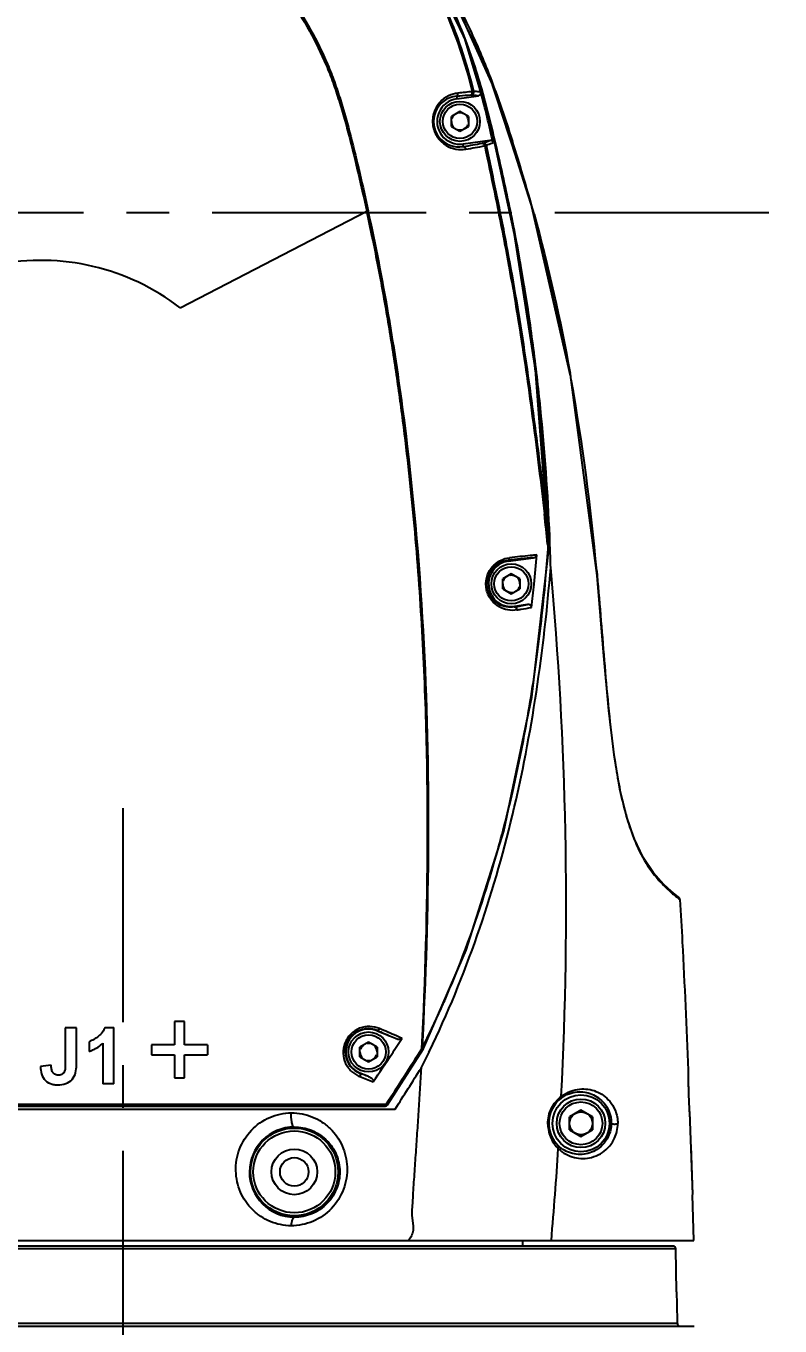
# Model space of a CAD drawing. Header units: millimetres. Extents: x 5828 to 6704, y 123 to 421.
# Drawn here: x 6577.3 to 6583.9, y 325.2 to 336.59 of the extents above; entities that cross this region are included whole.
import ezdxf

# ---------------------------------------------------------------- set-up
doc = ezdxf.new("R2010")
doc.units = ezdxf.units.MM
doc.linetypes.add('CENTER', pattern=[0.6, 0.375, -0.075, 0.075, -0.075])
for name, color, linetype in [('中心线', 7, 'Continuous'), ('外形图', 7, 'Continuous'), ('尺寸标注', 7, 'Continuous'), ('运动范围', 7, 'Continuous')]:
    doc.layers.add(name, color=color, linetype=linetype)
doc.styles.add('微软雅黑', font='msyh.ttc', dxfattribs={"height": 1.5})
doc.dimstyles.new('尺寸标注_1_20比例', dxfattribs={"dimtxt": 1.5, "dimasz": 1.25, "dimexe": 0.5, "dimexo": 0.4, "dimgap": 0.5, "dimtad": 1, "dimdec": 1, "dimlfac": 20, "dimdsep": 46, "dimtxsty": '微软雅黑', "dimcen": 0.09, "dimadec": 0, "dimazin": 0, "dimtp": 0.01, "dimtm": 0.01, "dimtfac": 1, "dimtdec": 1, "dimtofl": 0, "dimtmove": 0, "dimatfit": 3, "dimfxl": 1, "dimtolj": 1, "dimarcsym": 0})

# ---------------------------------------------------------------- blocks, each defined once
blk = doc.blocks.new('*D810')
at = {"layer": 'Defpoints', "color": 0}
for p in [(6582.365, 362.953), (6583.807, 334.953), (6636.126, 334.953)]:
    blk.add_point(p, dxfattribs=at)
at = {"layer": '尺寸标注', "color": 0, "lineweight": -2}
for p, q in [((6582.765, 362.953), (6636.626, 362.953)), ((6636.126, 361.703), (6636.126, 336.203)), ((6584.207, 334.953), (6636.626, 334.953))]:
    blk.add_line(p, q, dxfattribs=at)
at = {"layer": '尺寸标注', "color": 0}
for points in [[(6636.335, 361.703), (6635.918, 361.703), (6636.126, 362.953)], [(6635.918, 336.203), (6636.335, 336.203), (6636.126, 334.953)]]:
    blk.add_solid(points, dxfattribs=at)
at = {"layer": '尺寸标注', "color": 0, "insert": (6634.851, 348.953), "char_height": 1.5, "attachment_point": 5, "rotation": 90, "style": '微软雅黑'}
blk.add_mtext('\\A1;560', dxfattribs=at)
blk = doc.blocks.new('*D811')
at = {"layer": 'Defpoints', "color": 0}
for p in [(6583.807, 334.953), (6583.602, 314.953), (6636.126, 314.953)]:
    blk.add_point(p, dxfattribs=at)
at = {"layer": '尺寸标注', "color": 0, "lineweight": -2}
for p, q in [((6584.207, 334.953), (6636.626, 334.953)), ((6636.126, 333.703), (6636.126, 316.203)), ((6584.002, 314.953), (6636.626, 314.953))]:
    blk.add_line(p, q, dxfattribs=at)
at = {"layer": '尺寸标注', "color": 0}
for points in [[(6636.335, 333.703), (6635.918, 333.703), (6636.126, 334.953)], [(6635.918, 316.203), (6636.335, 316.203), (6636.126, 314.953)]]:
    blk.add_solid(points, dxfattribs=at)
at = {"layer": '尺寸标注', "color": 0, "insert": (6634.851, 324.953), "char_height": 1.5, "attachment_point": 5, "rotation": 90, "style": '微软雅黑'}
blk.add_mtext('\\A1;400', dxfattribs=at)
blk = doc.blocks.new('*D814')
at = {"layer": 'Defpoints', "color": 0}
for p in [(6563.513, 334.953), (6578.153, 314.028), (6578.153, 288.704)]:
    blk.add_point(p, dxfattribs=at)
at = {"layer": '尺寸标注', "color": 0, "lineweight": -2}
for p, q in [((6563.513, 334.553), (6563.513, 288.204)), ((6578.153, 313.628), (6578.153, 288.204)), ((6564.763, 288.704), (6576.903, 288.704))]:
    blk.add_line(p, q, dxfattribs=at)
at = {"layer": '尺寸标注', "color": 0}
for points in [[(6564.763, 288.913), (6564.763, 288.496), (6563.513, 288.704)], [(6576.903, 288.496), (6576.903, 288.913), (6578.153, 288.704)]]:
    blk.add_solid(points, dxfattribs=at)
at = {"layer": '尺寸标注', "color": 0, "insert": (6570.833, 289.979), "char_height": 1.5, "attachment_point": 5, "style": '微软雅黑'}
blk.add_mtext('\\A1;292.8', dxfattribs=at)
blk = doc.blocks.new('*D817')
at = {"layer": 'Defpoints', "color": 0}
for p in [(6523.075, 334.953), (6578.153, 314.028), (6578.153, 284.046)]:
    blk.add_point(p, dxfattribs=at)
at = {"layer": '尺寸标注', "color": 0, "lineweight": -2}
for p, q in [((6523.075, 334.553), (6523.075, 283.546)), ((6578.153, 313.628), (6578.153, 283.546)), ((6524.325, 284.046), (6576.903, 284.046))]:
    blk.add_line(p, q, dxfattribs=at)
at = {"layer": '尺寸标注', "color": 0}
for points in [[(6524.325, 284.254), (6524.325, 283.838), (6523.075, 284.046)], [(6576.903, 283.838), (6576.903, 284.254), (6578.153, 284.046)]]:
    blk.add_solid(points, dxfattribs=at)
at = {"layer": '尺寸标注', "color": 0, "insert": (6550.614, 285.325), "char_height": 1.5, "attachment_point": 5, "style": '微软雅黑'}
blk.add_mtext('\\A1;1101.6', dxfattribs=at)
blk = doc.blocks.new('*D818')
at = {"layer": 'Defpoints', "color": 0}
for p in [(6630.73, 334.953), (6578.153, 314.028), (6630.73, 284.046)]:
    blk.add_point(p, dxfattribs=at)
at = {"layer": '尺寸标注', "color": 0, "lineweight": -2}
for p, q in [((6630.73, 334.553), (6630.73, 283.546)), ((6578.153, 313.628), (6578.153, 283.546)), ((6579.403, 284.046), (6629.48, 284.046))]:
    blk.add_line(p, q, dxfattribs=at)
at = {"layer": '尺寸标注', "color": 0}
for points in [[(6579.403, 284.254), (6579.403, 283.838), (6578.153, 284.046)], [(6629.48, 283.838), (6629.48, 284.254), (6630.73, 284.046)]]:
    blk.add_solid(points, dxfattribs=at)
at = {"layer": '尺寸标注', "color": 0, "insert": (6604.153, 285.325), "char_height": 1.5, "attachment_point": 5, "style": '微软雅黑'}
blk.add_mtext('\\A1;1051.6', dxfattribs=at)
blk = doc.blocks.new('*D825')
at = {"layer": 'Defpoints', "color": 0}
for p in [(6602.063, 334.953), (6578.153, 314.028), (6578.153, 288.704)]:
    blk.add_point(p, dxfattribs=at)
at = {"layer": '尺寸标注', "color": 0, "lineweight": -2}
for p, q in [((6602.063, 334.553), (6602.063, 288.204)), ((6578.153, 313.628), (6578.153, 288.204)), ((6600.813, 288.704), (6579.403, 288.704))]:
    blk.add_line(p, q, dxfattribs=at)
at = {"layer": '尺寸标注', "color": 0}
for points in [[(6579.403, 288.913), (6579.403, 288.496), (6578.153, 288.704)], [(6600.813, 288.496), (6600.813, 288.913), (6602.063, 288.704)]]:
    blk.add_solid(points, dxfattribs=at)
at = {"layer": '尺寸标注', "color": 0, "insert": (6590.108, 289.979), "char_height": 1.5, "attachment_point": 5, "style": '微软雅黑'}
blk.add_mtext('\\A1;478.2', dxfattribs=at)

msp = doc.modelspace()

# ---------------------------------------------------------------- linework, layer by layer
at = {"layer": '中心线', "linetype": 'CENTER', "ltscale": 5}
for p, q in [((6583.8074, 334.9526), (6570.0089, 334.9526)), ((6578.1526, 329.7375), (6578.1526, 314.0277))]:
    msp.add_line(p, q, dxfattribs=at)
at = {"layer": '外形图', "color": 7, "linetype": 'Continuous'}
for p, q in [((6581.0713, 335.9728), (6581.0745, 335.9507)), ((6581.0745, 335.9507), (6581.2649, 335.9777)), ((6581.1026, 335.8392), (6581.0276, 335.7959)), ((6581.0276, 335.7093), (6581.0276, 335.7959)), ((6581.1776, 335.7959), (6581.1026, 335.8392)), ((6581.1776, 335.7959), (6581.1776, 335.7093)), ((6581.0276, 335.7093), (6581.1026, 335.666)), ((6581.1026, 335.666), (6581.1776, 335.7093)), ((6581.3651, 335.5865), (6581.1307, 335.5546)), ((6578.6526, 334.1205), (6580.2867, 334.9669)), ((6581.8701, 332.0495), (6581.8749, 332.0069)), ((6581.8705, 332.0495), (6581.8749, 332.0069)), ((6581.8749, 332.0069), (6581.8808, 332.0065)), ((6581.8801, 332.0507), (6581.8814, 332.0508)), ((6581.8894, 332.0069), (6581.8873, 332.0511)), ((6581.8926, 332.007), (6581.891, 332.0512)), ((6581.5238, 331.9087), (6581.5249, 331.9007)), ((6581.5249, 331.9007), (6581.7472, 331.9317)), ((6581.5526, 331.7892), (6581.4776, 331.7459)), ((6581.6276, 331.7459), (6581.5526, 331.7892)), ((6582.2998, 331.8161), (6582.3042, 331.7766)), ((6582.3007, 331.8162), (6582.3042, 331.7766)), ((6582.3042, 331.7766), (6582.305, 331.7766)), ((6581.4776, 331.6593), (6581.4776, 331.7459)), ((6581.6276, 331.7459), (6581.6276, 331.6593)), ((6581.4776, 331.6593), (6581.5526, 331.616)), ((6581.5526, 331.616), (6581.6276, 331.6593)), ((6581.6936, 331.5204), (6581.5802, 331.5046)), ((6581.5802, 331.5046), (6581.5808, 331.5006)), ((6582.375, 330.9451), (6582.3584, 331.1338)), ((6582.8882, 329.0701), (6582.8869, 329.0714)), ((6582.8892, 329.0691), (6582.8892, 329.069)), ((6583.0181, 328.9581), (6583.0004, 328.9708)), ((6583.0229, 328.9428), (6583.0287, 328.9389)), ((6577.7452, 327.815), (6577.6462, 327.815)), ((6577.6462, 327.815), (6577.6462, 327.4975)), ((6577.7452, 327.5038), (6577.7452, 327.815)), ((6577.9947, 327.817), (6578.0711, 327.817)), ((6578.0711, 327.3232), (6578.0711, 327.817)), ((6578.6044, 327.8681), (6578.6044, 327.6657)), ((6578.6912, 327.8681), (6578.6044, 327.8681)), ((6578.6912, 327.6657), (6578.6912, 327.8681)), ((6580.3794, 327.7904), (6580.3783, 327.7877)), ((6577.8552, 327.6926), (6577.8552, 327.6071)), ((6577.9769, 327.6785), (6577.9769, 327.3235)), ((6580.3026, 327.6892), (6580.2276, 327.6459)), ((6580.3776, 327.6459), (6580.3026, 327.6892)), ((6580.3783, 327.7877), (6580.5378, 327.7225)), ((6578.6044, 327.6657), (6578.402, 327.6656)), ((6578.402, 327.6656), (6578.402, 327.5789)), ((6578.402, 327.5789), (6578.6044, 327.5789)), ((6578.6044, 327.5789), (6578.6044, 327.3765)), ((6578.8936, 327.6656), (6578.6912, 327.6657)), ((6578.6912, 327.3765), (6578.6912, 327.5789)), ((6578.6912, 327.5789), (6578.8936, 327.5789)), ((6578.8936, 327.6656), (6578.8936, 327.5789)), ((6580.2276, 327.5593), (6580.2276, 327.6459)), ((6580.3776, 327.6459), (6580.3776, 327.5593)), ((6580.469, 327.1389), (6580.7805, 327.6263)), ((6580.7695, 327.6332), (6580.7804, 327.6263)), ((6580.7742, 327.6377), (6580.7842, 327.6327)), ((6580.8289, 327.6036), (6580.8321, 327.6103)), ((6580.8321, 327.602), (6580.8354, 327.6087)), ((6577.5242, 327.4861), (6577.4306, 327.4753)), ((6580.2276, 327.5593), (6580.3026, 327.516)), ((6580.3026, 327.516), (6580.3776, 327.5593)), ((6578.6044, 327.3765), (6578.6912, 327.3765)), ((6580.2268, 327.4175), (6580.2264, 327.4163)), ((6580.3008, 327.3873), (6580.2268, 327.4175)), ((6578.0711, 327.3234), (6577.9769, 327.3234)), ((6575.4583, 327.1276), (6580.448, 327.1276)), ((6580.448, 327.1463), (6580.4577, 327.1463)), ((6580.4689, 327.1389), (6580.4577, 327.1463)), ((6575.402, 327.1026), (6580.5353, 327.1026)), ((6582.1626, 327.0931), (6582.0626, 327.0354)), ((6582.0626, 326.9199), (6582.0626, 327.0354)), ((6582.2626, 327.0354), (6582.1626, 327.0931)), ((6582.2626, 327.0354), (6582.2626, 326.9199)), ((6582.0626, 326.9199), (6582.1626, 326.8622)), ((6582.1626, 326.8622), (6582.2626, 326.9199)), ((6583.1168, 326.9927), (6583.1391, 326.3529)), ((6583.1244, 326.7803), (6583.1391, 326.3529)), ((6583.1516, 325.9525), (6583.1377, 326.3526)), ((6573.1526, 325.9521), (6583.1516, 325.9521)), ((6582.9924, 325.8781), (6573.3117, 325.8781)), ((6582.9674, 325.9026), (6573.3367, 325.9026)), ((6581.6526, 325.9026), (6581.6526, 325.9521)), ((6582.9989, 325.5026), (6582.9924, 325.8781)), ((6583.0013, 325.4139), (6583.0017, 325.4026)), ((6583.0017, 325.4026), (6583.0048, 325.2272)), ((6573.1521, 325.2026), (6583.153, 325.2026)), ((6573.3004, 325.2272), (6583.0048, 325.2272))]:
    msp.add_line(p, q, dxfattribs=at)
for points in [[(6582.3051, 331.7766), (6582.0705, 333.5321), (6581.7437, 334.9709), (6581.4058, 336.0374), (6581.034, 336.8622), (6580.5773, 337.5743), (6580.0859, 338.1385), (6579.5493, 338.5877), (6578.9472, 338.9501), (6578.2944, 339.2164), (6577.61, 339.3787), (6576.9077, 339.4333), (6576.2013, 339.3791), (6575.5151, 339.2179), (6574.866, 338.9543), (6574.2637, 338.5925), (6573.7226, 338.1409), (6573.259, 337.6133), (6572.8845, 337.0236), (6572.6057, 336.3832), (6572.4293, 335.7085), (6572.3598, 335.0185)], [(6581.8814, 332.0508), (6581.7638, 333.5763), (6581.5812, 334.7634), (6581.3763, 335.7084), (6581.1453, 336.4792), (6580.8334, 337.1279), (6580.4369, 337.7118), (6579.9668, 338.2186), (6579.4314, 338.6428), (6578.8351, 338.9824), (6578.1933, 339.228), (6577.5238, 339.3731), (6576.8374, 339.4148), (6576.1482, 339.352), (6575.481, 339.187), (6574.8511, 338.9242), (6574.2661, 338.5672), (6573.7399, 338.1242), (6573.2883, 337.6082), (6572.9217, 337.0318), (6572.6464, 336.4048), (6572.4702, 335.7477), (6572.3965, 335.0737)], [(6582.0715, 333.5253), (6581.7162, 335.0686), (6581.3579, 336.1644), (6580.9839, 336.9518), (6580.7964, 337.2336)], [(6580.7842, 327.6327), (6581.1585, 328.4944), (6581.4874, 329.5364), (6581.7317, 330.7099), (6581.8808, 332.0065)], [(6581.8808, 332.0065), (6581.8816, 332.0443), (6581.8814, 332.0508)], [(6582.8892, 329.069), (6582.7984, 329.1704), (6582.7072, 329.3068), (6582.6281, 329.4732), (6582.5619, 329.6674), (6582.5039, 329.9044), (6582.4526, 330.2043), (6582.4064, 330.5942), (6582.3607, 331.1049), (6582.3049, 331.7766)], [(6583.0004, 328.9708), (6582.9522, 329.0102), (6582.8892, 329.0692)], [(6580.7805, 327.6263), (6580.7832, 327.6309), (6580.7842, 327.6328)]]:
    msp.add_lwpolyline(points, dxfattribs=at)
for centre, radius in [((6581.1026, 335.7526), 0.175), ((6581.1026, 335.7526), 0.15), ((6581.5526, 331.7026), 0.175), ((6581.5526, 331.7026), 0.15), ((6580.3026, 327.6026), 0.175), ((6580.3026, 327.6026), 0.15), ((6582.1626, 326.9776), 0.25), ((6582.1626, 326.9776), 0.2125), ((6582.1626, 326.9776), 0.1875), ((6582.1626, 326.9776), 0.1), ((6579.6526, 326.5526), 0.3838), ((6579.6526, 326.5526), 0.3589), ((6579.6526, 326.5526), 0.2), ((6579.6526, 326.5526), 0.125)]:
    msp.add_circle(centre, radius, dxfattribs=at)
for centre, radius, start, end in [((6585.8541, 291.6777), 44.5783, 95.97846, 96.14141), ((6581.0944, 335.7517), 0.2223, 95.97706, 279.85602), ((6581.1026, 335.7526), 0.2, 98.08263, 278.08551), ((6581.1026, 335.7526), 0.075, 120, 160.00237), ((6581.1026, 335.7526), 0.075, 60, 100.00237), ((6581.1026, 335.7526), 0.075, 0, 40.00237), ((6581.1026, 335.7526), 0.075, 180, 220.00237), ((6581.1026, 335.7526), 0.075, 240, 280.00237), ((6581.1026, 335.7526), 0.075, 300, 340.00237), ((6570.374, 398.4211), 63.802, 279.707819, 279.858912), ((6570.0224, 400.5555), 65.9914, 279.710648, 279.857275), ((6580.5125, 337.6455), 2.2285, 290.82759, 292.49409), ((6565.9186, 330.5744), 16.4243, 15.57964, 17.73253), ((6580.1932, 335.3535), 0.3977, 283.59926, 285.50409), ((6566.7695, 330.8125), 15.5407, 15.39786, 15.57648), ((6577.4325, 332.5357), 2, 52.40968, 149.87922), ((6564.0688, 330.2792), 18.2928, 10.11351, 10.28817), ((6562.9774, 330.0925), 19.4, 5.09738, 10.09046), ((6546.4061, 328.3607), 35.6557, 5.93822, 6.36754), ((6565.1032, 333.2571), 16.8182, 354.83092, 355.7369), ((6581.6811, 332.0507), 0.1987, 347.26162, 351.52304), ((6581.6538, 332.0546), 0.2262, 351.58351, 355.14713), ((6565.4788, 331.5025), 16.4105, 1.91452, 2.07922), ((6581.6125, 332.0583), 0.2677, 355.10033, 358.38505), ((6566.0055, 331.4804), 15.8958, 1.32159, 1.89831), ((6581.5526, 331.7026), 0.2, 97.94772, 277.94772), ((6586.8457, 281.332), 50.856, 95.75377, 96.00675), ((6566.639, 333.2253), 15.1907, 354.23776, 355.20818), ((6581.5526, 331.7026), 0.075, 60, 100.00237), ((6549.4891, 328.8815), 32.5434, 357.06125, 5.2284), ((6581.5526, 331.7026), 0.075, 180, 220.00237), ((6581.5526, 331.7026), 0.075, 120, 160.00237), ((6581.5526, 331.7026), 0.075, 300, 340.00237), ((6581.5526, 331.7026), 0.075, 0, 40.00237), ((6566.4014, 333.2676), 15.4313, 353.40871, 354.17011), ((6566.4085, 333.1319), 15.5069, 352.16482, 354.85731), ((6581.5526, 331.7026), 0.075, 240, 280.00237), ((6572.8718, 381.5264), 50.7782, 279.87558, 280.00486), ((6568.3316, 332.8672), 13.5657, 349.22206, 352.1652), ((6569.5637, 332.6366), 12.3122, 347.09452, 349.2038), ((6588.8192, 331.106), 6.4313, 188.02661, 188.63357), ((6570.4557, 332.4303), 11.3967, 343.97165, 347.10396), ((6571.0974, 332.2495), 10.73, 342.56854, 343.95318), ((6584.2516, 330.4079), 1.917, 224.56666, 225.02381), ((6571.9783, 331.961), 9.8031, 336.78524, 342.63514), ((6572.7337, 331.6495), 8.9861, 335.91436, 336.71204), ((6573.1219, 331.4737), 8.5599, 333.37625, 335.92839), ((6580.2996, 327.6048), 0.202, 66.73136, 248.74999), ((6580.3026, 327.6026), 0.2, 67.75004, 247.75004), ((6580.3026, 327.6026), 0.075, 60, 100.00237), ((6561.7263, 339.94), 22.4795, 326.65674, 327.07808), ((6580.3026, 327.6026), 0.075, 180, 220.00237), ((6580.3026, 327.6026), 0.075, 120, 160.00237), ((6580.3026, 327.6026), 0.075, 300, 340.00237), ((6565.207, 337.654), 18.3153, 325.73219, 326.64591), ((6580.3026, 327.6026), 0.075, 0, 40.00237), ((6573.2408, 331.2941), 8.4416, 333.00342, 334.0639), ((6580.7356, 327.6724), 0.0519, 310.8775, 315.66892), ((6580.7309, 327.677), 0.0585, 315.61738, 317.76668), ((6580.3026, 327.6026), 0.075, 240, 280.00237), ((6553.4605, 344.4681), 32.1652, 327.32423, 328.0818), ((6580.448, 327.1526), 0.025, 269.99999, 326.74245), ((6582.1563, 326.9795), 0.2756, 128.34878, 225.23576), ((6579.6548, 326.5503), 0.3951, 90.32517, 179.65455), ((6547.6929, 328.9461), 34.3408, 354.99852, 356.34395), ((6579.655, 326.5506), 0.3953, 179.71014, 269.64901), ((6582.9674, 325.8776), 0.025, 0.98985, 90.02439), ((6587.869, 325.5878), 4.8708, 181.0022, 182.05762), ((6583.0298, 325.2276), 0.025, 181, 270)]:
    msp.add_arc(centre, radius, start, end, dxfattribs=at)
for points, knots in [([(6572.3883, 334.4062), (6572.3558, 334.6895), (6572.347, 335.1208), (6572.4187, 335.6876), (6572.5439, 336.2452), (6572.7988, 336.9162), (6573.2515, 337.6483), (6573.8339, 338.2821), (6574.5242, 338.7962), (6575.2987, 339.172), (6576.1302, 339.3945), (6576.9884, 339.4594), (6577.8438, 339.3635), (6578.6658, 339.1083), (6579.426, 338.7051), (6579.9854, 338.2551), (6580.3755, 337.8376), (6580.6388, 337.4994), (6580.8758, 337.1427), (6581.0888, 336.7712), (6581.2737, 336.3848), (6581.3767, 336.1186), (6581.4249, 335.9844)], [0, 0, 0, 0, 0.0624857, 0.0937626, 0.1250385, 0.1875248, 0.2500192, 0.3125133, 0.3750079, 0.4375025, 0.4999978, 0.5624921, 0.6249847, 0.6874741, 0.749964, 0.8124595, 0.8437382, 0.8750046, 0.9062552, 0.9375047, 0.96876, 1, 1, 1, 1]), ([(6581.8785, 332.0979), (6581.8657, 332.451), (6581.8296, 332.9802), (6581.7526, 333.6828), (6581.68, 334.208), (6581.5901, 334.7305), (6581.5, 335.163), (6581.4242, 335.5083), (6581.3447, 335.8527), (6581.2272, 336.2793), (6581.0291, 336.7727), (6580.6948, 337.3965), (6580.2568, 337.9605), (6579.7314, 338.4351), (6579.1535, 338.844), (6578.347, 339.2231), (6577.3016, 339.4402), (6576.4112, 339.4123), (6575.7186, 339.269), (6575.2145, 339.1009), (6574.734, 338.8741), (6574.134, 338.4989), (6573.4723, 337.9019), (6572.9685, 337.1665), (6572.6779, 336.5211), (6572.5181, 336.0141), (6572.4189, 335.492), (6572.3955, 335.1383), (6572.3946, 334.9616)], [0, 0, 0, 0, 0.0625198, 0.0937827, 0.1250496, 0.156309, 0.1875703, 0.2032139, 0.2188596, 0.2501159, 0.2814014, 0.3127004, 0.3751665, 0.4064489, 0.4377273, 0.5001618, 0.5625714, 0.6249742, 0.65623, 0.6874908, 0.7187536, 0.7500221, 0.8124633, 0.8749077, 0.9061866, 0.9374676, 0.9687402, 1, 1, 1, 1]), ([(6581.154, 336.4619), (6581.061, 336.704), (6580.8323, 337.1724), (6580.3847, 337.8124), (6579.8339, 338.3672), (6579.1955, 338.8183), (6578.4892, 339.1528), (6577.7361, 339.362), (6576.9581, 339.4376), (6576.1788, 339.3797), (6575.4203, 339.1909), (6574.706, 338.8732), (6574.058, 338.4363), (6573.4928, 337.8966), (6573.0291, 337.2673), (6572.6817, 336.5671), (6572.4593, 335.8179), (6572.401, 335.2995), (6572.3947, 335.0403)], [0, 0, 0, 0, 0.0625073, 0.1250139, 0.1875131, 0.2500121, 0.3125114, 0.3750107, 0.4375099, 0.5000114, 0.5625108, 0.6250081, 0.6875083, 0.7500091, 0.8125066, 0.8750055, 0.9375036, 1, 1, 1, 1]), ([(6581.2245, 336.0171), (6581.1927, 336.1432), (6581.1215, 336.3938), (6580.9779, 336.7576), (6580.8035, 337.1081), (6580.5991, 337.4423), (6580.366, 337.7576), (6580.0193, 338.1487), (6579.5233, 338.5785), (6578.8473, 338.9814), (6578.1109, 339.2599), (6577.3372, 339.4049), (6576.8118, 339.4087), (6576.5514, 339.3881)], [0, 0, 0, 0, 0.062284, 0.1246491, 0.1870907, 0.2495857, 0.3121169, 0.3746734, 0.4997074, 0.624757, 0.7498085, 0.8748798, 1, 1, 1, 1]), ([(6576.5535, 339.374), (6576.8129, 339.3947), (6577.3364, 339.3907), (6578.1074, 339.246), (6578.8411, 338.9682), (6579.5149, 338.5664), (6580.0092, 338.1378), (6580.3547, 337.7478), (6580.587, 337.4335), (6580.7906, 337.1002), (6580.9649, 336.7512), (6581.1077, 336.3885), (6581.179, 336.139), (6581.2111, 336.0135)], [0, 0, 0, 0, 0.1250702, 0.2501284, 0.3751813, 0.5002515, 0.6253181, 0.6878925, 0.7504368, 0.8129472, 0.8754017, 0.9377474, 1, 1, 1, 1]), ([(6573.6118, 334.6224), (6573.5893, 334.8441), (6573.5891, 335.2935), (6573.7254, 335.9527), (6573.9914, 336.5715), (6574.3768, 337.124), (6574.8656, 337.5876), (6575.4379, 337.9431), (6576.0698, 338.1765), (6576.736, 338.2781), (6577.4089, 338.2427), (6578.0618, 338.075), (6578.6666, 337.7772), (6579.199, 337.3643), (6579.5638, 336.937), (6579.8005, 336.5582), (6579.9237, 336.3074), (6580.0047, 336.0997), (6580.0744, 335.8881), (6580.1782, 335.5128), (6580.2519, 335.1874), (6580.2995, 334.9703)], [0, 0, 0, 0, 0.0624546, 0.1249472, 0.1874511, 0.2499569, 0.3124802, 0.3749949, 0.437519, 0.500043, 0.5625863, 0.6251439, 0.6876908, 0.7502317, 0.8127437, 0.8440182, 0.8752748, 0.8908904, 0.9065012, 0.9376969, 1, 1, 1, 1]), ([(6573.6275, 334.6238), (6573.6053, 334.8445), (6573.6061, 335.2919), (6573.7423, 335.9481), (6574.0075, 336.5641), (6574.3912, 337.1141), (6574.8777, 337.5758), (6575.4474, 337.9299), (6576.0767, 338.1621), (6576.7401, 338.263), (6577.41, 338.2274), (6578.0599, 338.0599), (6578.6617, 337.7626), (6579.1915, 337.351), (6579.5543, 336.9252), (6579.7897, 336.548), (6579.9123, 336.2982), (6579.9929, 336.0914), (6580.0451, 335.9334), (6580.092, 335.7738), (6580.1498, 335.56), (6580.2144, 335.2909), (6580.2634, 335.0751), (6580.2867, 334.9669)], [0, 0, 0, 0, 0.0624536, 0.1249461, 0.1874497, 0.2499549, 0.3124767, 0.3749908, 0.4375143, 0.5000377, 0.5625806, 0.6251379, 0.6876847, 0.7502265, 0.8127391, 0.8440136, 0.8752698, 0.8908852, 0.9064958, 0.9221009, 0.9376934, 0.9688594, 1, 1, 1, 1]), ([(6581.891, 332.0512), (6581.8777, 332.4248), (6581.8388, 332.9847), (6581.7548, 333.7276), (6581.6749, 334.2828), (6581.5753, 334.8348), (6581.4776, 335.2918), (6581.3933, 335.656), (6581.3252, 335.9281), (6581.2485, 336.1978), (6581.1875, 336.3747), (6581.154, 336.4619)], [0, 0, 0, 0, 0.2499853, 0.3749874, 0.4999898, 0.6249881, 0.7499889, 0.8124897, 0.8749908, 0.9375012, 1, 1, 1, 1]), ([(6581.0851, 336.0001), (6581.0567, 335.9963), (6580.9982, 335.9807), (6580.9216, 335.9228), (6580.8673, 335.8313), (6580.857, 335.7167), (6580.8994, 335.6102), (6580.9764, 335.5388), (6581.0652, 335.504), (6581.1251, 335.5066), (6581.1535, 335.5096)], [0, 0, 0, 0, 0.1089723, 0.22552, 0.3563268, 0.5023435, 0.6471221, 0.7760986, 0.8915649, 1, 1, 1, 1]), ([(6581.0713, 335.9728), (6581.076, 335.9737), (6581.085, 335.9826), (6581.0858, 335.9941), (6581.085, 336.0001)], [0, 0, 0, 0, 0.4407812, 1, 1, 1, 1]), ([(6581.1969, 335.9862), (6581.2018, 335.987), (6581.2109, 335.996), (6581.2119, 336.0075), (6581.2111, 336.0135)], [0, 0, 0, 0, 0.4506614, 1, 1, 1, 1]), ([(6581.204, 335.9867), (6581.2106, 335.9876), (6581.2236, 335.9956), (6581.2261, 336.0106), (6581.2246, 336.0172)], [0, 0, 0, 0, 0.4987533, 1, 1, 1, 1]), ([(6581.2246, 336.0172), (6581.2232, 336.0165), (6581.2186, 336.0154), (6581.2142, 336.0142), (6581.2111, 336.0135)], [0, 0, 0, 0, 0.329266, 1, 1, 1, 1]), ([(6581.2856, 336.0089), (6581.2808, 336.0095), (6581.2605, 336.0124), (6581.2402, 336.0155), (6581.2246, 336.0172)], [0, 0, 0, 0, 0.2384471, 1, 1, 1, 1]), ([(6581.2649, 335.9777), (6581.2717, 335.9787), (6581.2851, 335.9868), (6581.2874, 336.0023), (6581.2856, 336.0089)], [0, 0, 0, 0, 0.5001449, 1, 1, 1, 1]), ([(6581.0713, 335.9728), (6581.0819, 335.9739), (6581.1237, 335.9784), (6581.1656, 335.9829), (6581.1969, 335.9862)], [0, 0, 0, 0, 0.2525635, 1, 1, 1, 1]), ([(6581.1969, 335.9862), (6581.1978, 335.9863), (6581.2001, 335.9864), (6581.2025, 335.9869), (6581.204, 335.9867)], [0, 0, 0, 0, 0.3726377, 1, 1, 1, 1]), ([(6581.204, 335.9867), (6581.2093, 335.986), (6581.2296, 335.9832), (6581.25, 335.9802), (6581.2649, 335.9777)], [0, 0, 0, 0, 0.2605738, 1, 1, 1, 1]), ([(6581.1325, 335.5326), (6581.1374, 335.5331), (6581.1486, 335.5268), (6581.1525, 335.5157), (6581.1533, 335.5096)], [0, 0, 0, 0, 0.440129, 1, 1, 1, 1]), ([(6581.3048, 335.5626), (6581.3045, 335.5625), (6581.3024, 335.5619), (6581.3002, 335.5616), (6581.2983, 335.5612)], [0, 0, 0, 0, 0.1302985, 1, 1, 1, 1]), ([(6581.2983, 335.5612), (6581.3033, 335.5617), (6581.3148, 335.5556), (6581.3189, 335.5444), (6581.3197, 335.5383)], [0, 0, 0, 0, 0.4459596, 1, 1, 1, 1]), ([(6581.3048, 335.5627), (6581.3109, 335.5635), (6581.3241, 335.5602), (6581.3313, 335.5486), (6581.3325, 335.5426)], [0, 0, 0, 0, 0.4979981, 1, 1, 1, 1]), ([(6581.3197, 335.5383), (6581.3226, 335.539), (6581.3268, 335.5403), (6581.3312, 335.5416), (6581.3325, 335.5426)], [0, 0, 0, 0, 0.6527181, 1, 1, 1, 1]), ([(6581.3199, 335.5383), (6581.3485, 335.4045), (6581.4043, 335.1368), (6581.485, 334.7351), (6581.5599, 334.3328), (6581.6498, 333.7957), (6581.7455, 333.1233), (6581.8118, 332.5844), (6581.8419, 332.3151)], [0, 0, 0, 0, 0.1256689, 0.2510757, 0.3762995, 0.5014177, 0.7512028, 1, 1, 1, 1]), ([(6581.3325, 335.5426), (6581.3377, 335.5447), (6581.3579, 335.5529), (6581.3782, 335.5608), (6581.3929, 335.5673)], [0, 0, 0, 0, 0.2608761, 1, 1, 1, 1]), ([(6581.3325, 335.5426), (6581.3633, 335.3976), (6581.4234, 335.1077), (6581.5102, 334.6725), (6581.5888, 334.2364), (6581.6589, 333.7994), (6581.7222, 333.362), (6581.7996, 332.7796), (6581.8503, 332.3423), (6581.8801, 332.0507)], [0, 0, 0, 0, 0.1257277, 0.2511822, 0.3764446, 0.5015998, 0.6266056, 0.7513615, 1, 1, 1, 1]), ([(6581.3929, 335.5673), (6581.3916, 335.5732), (6581.3841, 335.5844), (6581.3711, 335.5873), (6581.3651, 335.5865)], [0, 0, 0, 0, 0.4998438, 1, 1, 1, 1]), ([(6580.7695, 327.6332), (6580.8005, 328.2396), (6580.8266, 329.1523), (6580.814, 330.3714), (6580.7767, 331.2903), (6580.7103, 332.2112), (6580.6266, 332.9785), (6580.5407, 333.5916), (6580.4673, 334.0514), (6580.3839, 334.5103), (6580.3201, 334.8149), (6580.2867, 334.9669)], [0, 0, 0, 0, 0.2471513, 0.3714104, 0.4961547, 0.6214014, 0.7471394, 0.8101908, 0.8733581, 0.9366309, 1, 1, 1, 1]), ([(6580.7742, 327.6377), (6580.8065, 328.2441), (6580.844, 329.4629), (6580.8028, 331.2988), (6580.6403, 333.1421), (6580.4332, 334.3639), (6580.2995, 334.9703)], [0, 0, 0, 0, 0.2472224, 0.4962444, 0.7472122, 1, 1, 1, 1]), ([(6581.6018, 331.4736), (6581.5757, 331.469), (6581.5208, 331.4689), (6581.4412, 331.4977), (6581.3719, 331.5578), (6581.3276, 331.6495), (6581.3283, 331.7582), (6581.377, 331.8526), (6581.4528, 331.9119), (6581.5104, 331.9286), (6581.5378, 331.9316)], [0, 0, 0, 0, 0.1077564, 0.2181584, 0.3372114, 0.4713104, 0.6191513, 0.7622024, 0.8877628, 1, 1, 1, 1]), ([(6581.5808, 331.5006), (6581.5577, 331.4965), (6581.5092, 331.4962), (6581.4386, 331.5215), (6581.3767, 331.5746), (6581.3367, 331.6564), (6581.3369, 331.754), (6581.3805, 331.8388), (6581.4482, 331.8916), (6581.4994, 331.9063), (6581.5238, 331.9087)], [0, 0, 0, 0, 0.1067072, 0.2163404, 0.3351065, 0.4694629, 0.6186684, 0.7628743, 0.8884707, 1, 1, 1, 1]), ([(6581.5238, 331.9087), (6581.5281, 331.9095), (6581.5362, 331.9168), (6581.5379, 331.9265), (6581.5378, 331.9316)], [0, 0, 0, 0, 0.464338, 1, 1, 1, 1]), ([(6581.7765, 331.9563), (6581.7571, 331.9543), (6581.6776, 331.9462), (6581.598, 331.938), (6581.5379, 331.9316)], [0, 0, 0, 0, 0.2435702, 1, 1, 1, 1]), ([(6581.7472, 331.9317), (6581.7539, 331.9327), (6581.7671, 331.9372), (6581.776, 331.9497), (6581.7765, 331.9563)], [0, 0, 0, 0, 0.5036338, 1, 1, 1, 1]), ([(6580.8354, 327.6087), (6581.1546, 328.2663), (6581.629, 329.6645), (6581.8385, 331.1177), (6581.8971, 331.8471)], [0, 0, 0, 0, 0.4997817, 1, 1, 1, 1]), ([(6582.3042, 331.7766), (6582.3275, 331.5115), (6582.3576, 331.1151), (6582.4039, 330.5919), (6582.433, 330.3344), (6582.4509, 330.208)], [0, 0, 0, 0, 0.5067253, 0.7569223, 1, 1, 1, 1]), ([(6581.5811, 331.5006), (6581.5865, 331.501), (6581.5985, 331.4929), (6581.6017, 331.4804), (6581.6018, 331.4736)], [0, 0, 0, 0, 0.4382744, 1, 1, 1, 1]), ([(6581.6018, 331.4736), (6581.6127, 331.4755), (6581.6557, 331.483), (6581.6986, 331.4905), (6581.7307, 331.4963)], [0, 0, 0, 0, 0.2534266, 1, 1, 1, 1]), ([(6581.7307, 331.4963), (6581.7311, 331.5004), (6581.7289, 331.5093), (6581.7187, 331.5175), (6581.7064, 331.5211), (6581.6978, 331.521), (6581.6936, 331.5204)], [0, 0, 0, 0, 0.2477431, 0.4974904, 0.7485199, 1, 1, 1, 1]), ([(6582.4607, 330.1406), (6582.4828, 329.9955), (6582.5213, 329.7898), (6582.598, 329.5396), (6582.6701, 329.3602), (6582.7621, 329.1993), (6582.849, 329.1002), (6582.8859, 329.0626)], [0, 0, 0, 0, 0.373823, 0.531573, 0.6656464, 0.8659411, 1, 1, 1, 1]), ([(6582.8967, 329.0518), (6582.9123, 329.0356), (6582.9415, 329.0091), (6582.9711, 328.9832), (6582.9841, 328.9725)], [0, 0, 0, 0, 0.572972, 1, 1, 1, 1]), ([(6582.9841, 328.9725), (6582.9884, 328.9689), (6583.0012, 328.9588), (6583.0142, 328.9489), (6583.0229, 328.9428)], [0, 0, 0, 0, 0.3444044, 1, 1, 1, 1]), ([(6583.0289, 328.9388), (6583.0287, 328.9424), (6583.0267, 328.9499), (6583.0214, 328.9557), (6583.0181, 328.958)], [0, 0, 0, 0, 0.471503, 1, 1, 1, 1]), ([(6583.0287, 328.9389), (6583.0361, 328.8142), (6583.0638, 328.3157), (6583.0854, 327.8168), (6583.1, 327.4427)], [0, 0, 0, 0, 0.2501324, 1, 1, 1, 1]), ([(6577.9947, 327.817), (6577.9893, 327.8021), (6577.9737, 327.7736), (6577.9394, 327.7395), (6577.8996, 327.7121), (6577.8705, 327.6976), (6577.8552, 327.6926)], [0, 0, 0, 0, 0.2479117, 0.497197, 0.7488065, 1, 1, 1, 1]), ([(6580.3977, 327.8075), (6580.3708, 327.818), (6580.3272, 327.8287), (6580.268, 327.8238), (6580.2089, 327.8074), (6580.142, 327.7637), (6580.0898, 327.6835), (6580.0744, 327.5903), (6580.0928, 327.5153), (6580.123, 327.4645), (6580.1517, 327.4316), (6580.1866, 327.4057), (6580.2124, 327.3929), (6580.2255, 327.3871)], [0, 0, 0, 0, 0.1204958, 0.1826383, 0.2460607, 0.375387, 0.5061862, 0.6346515, 0.7589126, 0.8198812, 0.8802215, 0.9400875, 1, 1, 1, 1]), ([(6580.3794, 327.7904), (6580.3825, 327.7894), (6580.3913, 327.7954), (6580.3954, 327.8026), (6580.3977, 327.8075)], [0, 0, 0, 0, 0.3738698, 1, 1, 1, 1]), ([(6580.3794, 327.7904), (6580.3926, 327.7847), (6580.4455, 327.7621), (6580.4983, 327.7395), (6580.5378, 327.7225)], [0, 0, 0, 0, 0.2511689, 1, 1, 1, 1]), ([(6580.596, 327.7226), (6580.5796, 327.7296), (6580.5135, 327.758), (6580.4474, 327.7863), (6580.3977, 327.8075)], [0, 0, 0, 0, 0.2485114, 1, 1, 1, 1]), ([(6577.8552, 327.6071), (6577.8664, 327.6108), (6577.9106, 327.6278), (6577.951, 327.6544), (6577.9769, 327.6785)], [0, 0, 0, 0, 0.2514937, 1, 1, 1, 1]), ([(6580.5378, 327.7225), (6580.5472, 327.7186), (6580.5624, 327.7144), (6580.5825, 327.7141), (6580.5932, 327.7183), (6580.5959, 327.7225)], [0, 0, 0, 0, 0.5025407, 0.7539391, 1, 1, 1, 1]), ([(6577.4306, 327.4753), (6577.4306, 327.4533), (6577.4358, 327.4089), (6577.4685, 327.3471), (6577.5218, 327.3206), (6577.5668, 327.3148), (6577.6123, 327.3147), (6577.6689, 327.3268), (6577.7225, 327.3724), (6577.7448, 327.4374), (6577.7452, 327.4817), (6577.7452, 327.5038)], [0, 0, 0, 0, 0.123398, 0.2474478, 0.3735871, 0.4375578, 0.501518, 0.6282479, 0.75283, 0.8762399, 1, 1, 1, 1]), ([(6577.6462, 327.4975), (6577.6462, 327.487), (6577.647, 327.4662), (6577.6442, 327.4397), (6577.6349, 327.4206), (6577.6235, 327.4092), (6577.609, 327.4017), (6577.5928, 327.3994), (6577.5766, 327.4), (6577.5555, 327.4047), (6577.5344, 327.4237), (6577.5253, 327.4547), (6577.5246, 327.4756), (6577.5242, 327.4861)], [0, 0, 0, 0, 0.1239003, 0.2474397, 0.309539, 0.3721614, 0.4354485, 0.499298, 0.5633553, 0.6273326, 0.7523234, 0.8762049, 1, 1, 1, 1]), ([(6580.7625, 327.4621), (6580.7589, 327.3985), (6580.7514, 327.2713), (6580.7394, 327.0807), (6580.7268, 326.8902), (6580.7158, 326.7316), (6580.7071, 326.6048), (6580.7006, 326.5098), (6580.6939, 326.415), (6580.6903, 326.3358), (6580.6862, 326.2726), (6580.6816, 326.2254), (6580.6812, 326.1784), (6580.6859, 326.1322), (6580.694, 326.0864), (6580.6945, 326.023), (6580.6734, 325.9743), (6580.6497, 325.9522)], [0, 0, 0, 0, 0.1255142, 0.2509504, 0.3763009, 0.5015495, 0.5641205, 0.6266567, 0.6891363, 0.7514523, 0.7826771, 0.8139383, 0.8447849, 0.8751696, 0.9052932, 0.9361562, 1, 1, 1, 1]), ([(6580.2264, 327.4163), (6580.2297, 327.4146), (6580.231, 327.4018), (6580.2281, 327.393), (6580.2255, 327.3871)], [0, 0, 0, 0, 0.3720119, 1, 1, 1, 1]), ([(6580.3008, 327.3873), (6580.306, 327.3851), (6580.3163, 327.3802), (6580.3283, 327.3722), (6580.3367, 327.3645), (6580.342, 327.3578), (6580.3457, 327.3499), (6580.3446, 327.3437), (6580.343, 327.3414)], [0, 0, 0, 0, 0.2507412, 0.5013609, 0.6267572, 0.7520625, 0.8769221, 1, 1, 1, 1]), ([(6583.0996, 327.4426), (6583.0995, 327.4426), (6583.0998, 327.4421), (6583.0996, 327.4415), (6583.0998, 327.44), (6583.0999, 327.4372), (6583.1001, 327.4322), (6583.1002, 327.4248), (6583.1003, 327.4154), (6583.1003, 327.4041), (6583.1005, 327.391), (6583.1008, 327.3703), (6583.1013, 327.341), (6583.1021, 327.3026), (6583.1033, 327.2609), (6583.1047, 327.2176), (6583.1064, 327.1742), (6583.1084, 327.1326), (6583.1104, 327.0942), (6583.112, 327.065), (6583.1133, 327.0443), (6583.1142, 327.0312), (6583.115, 327.0199), (6583.1157, 327.0104), (6583.1161, 327.0031), (6583.1162, 326.9981), (6583.1163, 326.9953), (6583.1162, 326.9938), (6583.1164, 326.9932), (6583.1161, 326.9926), (6583.1162, 326.9926)], [0, 0, 0, 0, 0.0006075, 0.0024229, 0.0054353, 0.0096343, 0.0215526, 0.0380893, 0.0590717, 0.0842863, 0.1135141, 0.1464693, 0.2222191, 0.3086456, 0.4024134, 0.4999219, 0.5974192, 0.6911666, 0.7775848, 0.8533547, 0.8863371, 0.9156033, 0.9408686, 0.9618962, 0.9784541, 0.9903729, 0.9945696, 0.9975795, 0.9993931, 1, 1, 1, 1]), ([(6581.9853, 327.1956), (6582.0076, 327.2131), (6582.0544, 327.2392), (6582.1484, 327.2601), (6582.2629, 327.2429), (6582.3587, 327.172), (6582.4151, 327.0787), (6582.4279, 327.0141), (6582.4278, 326.9776)], [0, 0, 0, 0, 0.139537, 0.2582693, 0.469267, 0.6868155, 0.8204696, 1, 1, 1, 1]), ([(6581.9897, 327.2131), (6582.0146, 327.2325), (6582.0667, 327.2617), (6582.1714, 327.2864), (6582.2996, 327.2686), (6582.4073, 327.1904), (6582.4705, 327.0867), (6582.4846, 327.0151), (6582.4846, 326.9747)], [0, 0, 0, 0, 0.1394261, 0.25864, 0.4704536, 0.6883466, 0.8219273, 1, 1, 1, 1]), ([(6575.6328, 327.1432), (6576.027, 327.1434), (6576.8319, 327.1452), (6578.437, 327.1469), (6579.6479, 327.1469), (6580.4482, 327.1463)], [0, 0, 0, 0, 0.2456136, 0.501419, 1, 1, 1, 1]), ([(6580.448, 327.1276), (6580.449, 327.1276), (6580.4519, 327.1288), (6580.455, 327.134), (6580.4563, 327.1385), (6580.4568, 327.1412)], [0, 0, 0, 0, 0.1721171, 0.5141495, 1, 1, 1, 1]), ([(6581.8723, 326.9711), (6581.8721, 327.0193), (6581.8941, 327.1128), (6581.9549, 327.1864), (6581.9897, 327.2131)], [0, 0, 0, 0, 0.5233677, 1, 1, 1, 1]), ([(6581.9897, 327.2131), (6581.99, 327.2113), (6581.9908, 327.2053), (6581.9886, 327.1985), (6581.9853, 327.1956)], [0, 0, 0, 0, 0.2913833, 1, 1, 1, 1]), ([(6579.6244, 326.0806), (6579.562, 326.0809), (6579.4673, 326.1003), (6579.3572, 326.1599), (6579.2605, 326.2394), (6579.1703, 326.372), (6579.1356, 326.5296), (6579.1444, 326.6575), (6579.1781, 326.7836), (6579.2668, 326.9263), (6579.4308, 327.0413), (6579.562, 327.069), (6579.6263, 327.0692)], [0, 0, 0, 0, 0.1224001, 0.1834955, 0.2445871, 0.3667253, 0.4903813, 0.5533515, 0.6169629, 0.7451819, 0.8738297, 1, 1, 1, 1]), ([(6579.6263, 327.0692), (6579.6895, 327.0695), (6579.7854, 327.051), (6579.8964, 326.9919), (6579.993, 326.914), (6580.0839, 326.7832), (6580.1197, 326.6261), (6580.1118, 326.497), (6580.078, 326.3682), (6579.9878, 326.223), (6579.8214, 326.107), (6579.689, 326.0804), (6579.6244, 326.0806)], [0, 0, 0, 0, 0.1233692, 0.1839808, 0.2440862, 0.3639902, 0.4868483, 0.5503142, 0.6148571, 0.7449932, 0.8739994, 1, 1, 1, 1]), ([(6579.6526, 326.9454), (6579.6473, 326.9457), (6579.6404, 326.9555), (6579.6352, 326.9691), (6579.6292, 326.9922), (6579.6254, 327.0259), (6579.6253, 327.0544), (6579.6263, 327.0692)], [0, 0, 0, 0, 0.1207217, 0.2218536, 0.3489804, 0.6600126, 1, 1, 1, 1]), ([(6579.6526, 326.9454), (6579.7033, 326.9457), (6579.7798, 326.9312), (6579.8689, 326.8853), (6579.9464, 326.8252), (6580.0211, 326.7235), (6580.0533, 326.5992), (6580.0494, 326.4952), (6580.0236, 326.3893), (6579.9498, 326.2696), (6579.8128, 326.176), (6579.7049, 326.155), (6579.6526, 326.1553)], [0, 0, 0, 0, 0.1227181, 0.1823911, 0.2413373, 0.3588436, 0.4803013, 0.5439142, 0.6093038, 0.7422385, 0.8733935, 1, 1, 1, 1]), ([(6581.8807, 326.9776), (6581.8807, 326.977), (6581.8792, 326.9735), (6581.8752, 326.9721), (6581.8723, 326.9711)], [0, 0, 0, 0, 0.1714056, 1, 1, 1, 1]), ([(6581.8723, 326.9711), (6581.8727, 326.9485), (6581.8774, 326.905), (6581.898, 326.8459), (6581.9268, 326.796), (6581.9514, 326.7689), (6581.9637, 326.7563)], [0, 0, 0, 0, 0.2837974, 0.5426305, 0.7795646, 1, 1, 1, 1]), ([(6582.4278, 326.9776), (6582.4276, 326.9381), (6582.4116, 326.8667), (6582.3557, 326.7866), (6582.2913, 326.7376), (6582.2033, 326.7023), (6582.082, 326.7014), (6581.9965, 326.7499), (6581.9622, 326.7837)], [0, 0, 0, 0, 0.1863591, 0.3314041, 0.452079, 0.5622318, 0.7733997, 1, 1, 1, 1]), ([(6581.9637, 326.7563), (6581.9836, 326.7366), (6582.0285, 326.7047), (6582.1265, 326.6662), (6582.2636, 326.6672), (6582.3901, 326.7412), (6582.4538, 326.8335), (6582.4793, 326.908), (6582.4849, 326.9519), (6582.4847, 326.9747)], [0, 0, 0, 0, 0.1177936, 0.2282251, 0.4402497, 0.6703055, 0.8154055, 0.9040029, 1, 1, 1, 1]), ([(6582.4278, 326.9776), (6582.4279, 326.9766), (6582.4309, 326.9747), (6582.436, 326.9734), (6582.4432, 326.9721), (6582.4544, 326.9713), (6582.4683, 326.9716), (6582.4797, 326.9728), (6582.4846, 326.9747)], [0, 0, 0, 0, 0.0525606, 0.1536092, 0.285732, 0.4229053, 0.7303086, 1, 1, 1, 1]), ([(6581.9636, 326.7564), (6581.966, 326.7609), (6581.9687, 326.7706), (6581.9652, 326.7805), (6581.9622, 326.7837)], [0, 0, 0, 0, 0.5408626, 1, 1, 1, 1]), ([(6579.6526, 326.1553), (6579.6489, 326.1551), (6579.6406, 326.1482), (6579.6297, 326.1229), (6579.6259, 326.0987), (6579.6244, 326.0806)], [0, 0, 0, 0, 0.1320326, 0.3451062, 1, 1, 1, 1])]:
    msp.add_open_spline(points, degree=3, knots=knots, dxfattribs=at)
for points in [[(6581.3929, 335.5673), (6581.3597, 335.7151), (6581.3249, 335.8626), (6581.2856, 336.0089)], [(6581.4249, 335.9844), (6581.4734, 335.8495), (6581.5189, 335.7134), (6581.5625, 335.5768)], [(6581.1325, 335.5326), (6581.1317, 335.5399), (6581.1315, 335.5473), (6581.1307, 335.5546)], [(6581.7523, 334.9389), (6581.8787, 334.48), (6581.9825, 334.0146), (6582.0675, 333.5463)], [(6582.8892, 329.069), (6582.8937, 329.0646), (6582.8966, 329.058), (6582.8969, 329.0517)], [(6580.7695, 327.6332), (6580.6671, 327.4699), (6580.5636, 327.3073), (6580.4577, 327.1463)], [(6580.2255, 327.3871), (6580.2647, 327.3719), (6580.3038, 327.3566), (6580.343, 327.3413)], [(6580.3008, 327.3873), (6580.276, 327.397), (6580.2512, 327.4067), (6580.2264, 327.4163)], [(6580.4568, 327.1412), (6580.4571, 327.1429), (6580.4574, 327.1446), (6580.4577, 327.1463)]]:
    msp.add_open_spline(points, degree=3, dxfattribs=at)
at = {"layer": '运动范围', "color": 7, "linetype": 'Continuous'}
for radius, start, end in [(53.8276, 350, 225), (13.3897, 56.73058, 291.73058)]:
    msp.add_arc((6576.9026, 334.9526), radius, start, end, dxfattribs=at)

# ---------------------------------------------------------------- dimensions: what is measured, and where the dimension line sits
at = {"layer": '尺寸标注'}
for base, p1, p2, picture, middle in [((6636.1264, 334.9526), (6582.3651, 362.9526), (6583.8074, 334.9526), '*D810', (6634.8507, 348.9526)), ((6636.1264, 314.9526), (6583.8074, 334.9526), (6583.6024, 314.9526), '*D811', (6634.8512, 324.9526))]:
    dim = msp.add_linear_dim(base=base, p1=p1, p2=p2, angle=90, dimstyle='尺寸标注_1_20比例', dxfattribs=at)
    dim.commit()
    dim.dimension.update_dxf_attribs({"geometry": picture, "text_midpoint": middle})
for base, p1, picture, middle in [((6578.1526, 284.0458), (6523.075, 334.9526), '*D817', (6550.6138, 285.3249)), ((6578.1526, 288.7043), (6563.5129, 334.9526), '*D814', (6570.8327, 289.9794)), ((6578.1526, 288.7043), (6602.0634, 334.9526), '*D825', (6590.108, 289.979))]:
    dim = msp.add_linear_dim(base=base, p1=p1, p2=(6578.1526, 314.0277), dimstyle='尺寸标注_1_20比例', dxfattribs=at)
    dim.commit()
    dim.dimension.update_dxf_attribs({"geometry": picture, "text_midpoint": middle})
dim = msp.add_linear_dim(base=(6630.73012, 284.04584), p1=(6578.15257, 314.02773), p2=(6630.73012, 334.95264), dimstyle='尺寸标注_1_20比例', dxfattribs=at)
dim.commit()
dim.dimension.update_dxf_attribs({"geometry": '*D818', "text_midpoint": (6604.15266, 284.04584), "dimtype": 160})

doc.saveas('drawing.dxf')
